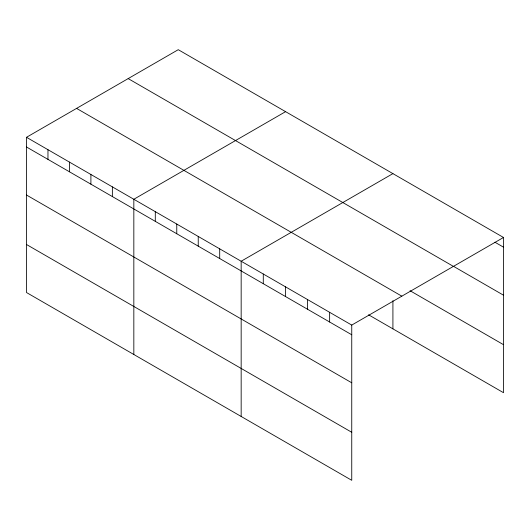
<?xml version="1.0" encoding="UTF-8"?>
<svg xmlns="http://www.w3.org/2000/svg" width="530" height="530" viewBox="0 0 530 530"><rect width="100%" height="100%" fill="white"/><g stroke="black" fill="none" stroke-linecap="round" stroke-linejoin="round"><path stroke-width="0.79" d="M351.748 382.799L351.748 325.082L26.5 137.303L26.5 292.527L351.748 480.312L351.748 382.799L26.5 195.02M26.5 137.303L178.252 49.688L503.5 237.473L503.5 392.697L368.589 314.807M285.584 111.658L133.832 199.267L133.832 354.497M392.916 173.621L241.163 261.237L241.163 416.467M351.748 325.082L503.5 237.473M494.94 242.223L503.5 247.165M453.561 266.358L503.5 295.19M128.174 78.599L453.422 266.385M410.041 290.712L503.5 344.672M76.578 108.392L401.826 296.171M26.5 146.995L351.748 334.774M26.5 244.502L351.748 432.281M392.916 300.702L392.916 328.852M329.633 312.316L329.633 322.008M307.513 299.543L307.513 309.235M285.398 286.776L285.398 296.469M263.284 274.003L263.284 283.696M219.698 248.842L219.698 258.534M198.233 236.453L198.233 246.145M176.768 224.057L176.768 233.75M155.297 211.662L155.297 221.355M112.367 186.878L112.367 196.57M90.902 174.483L90.902 184.175M69.43 162.087L69.43 171.78M47.965 149.692L47.965 159.391"/></g></svg>
